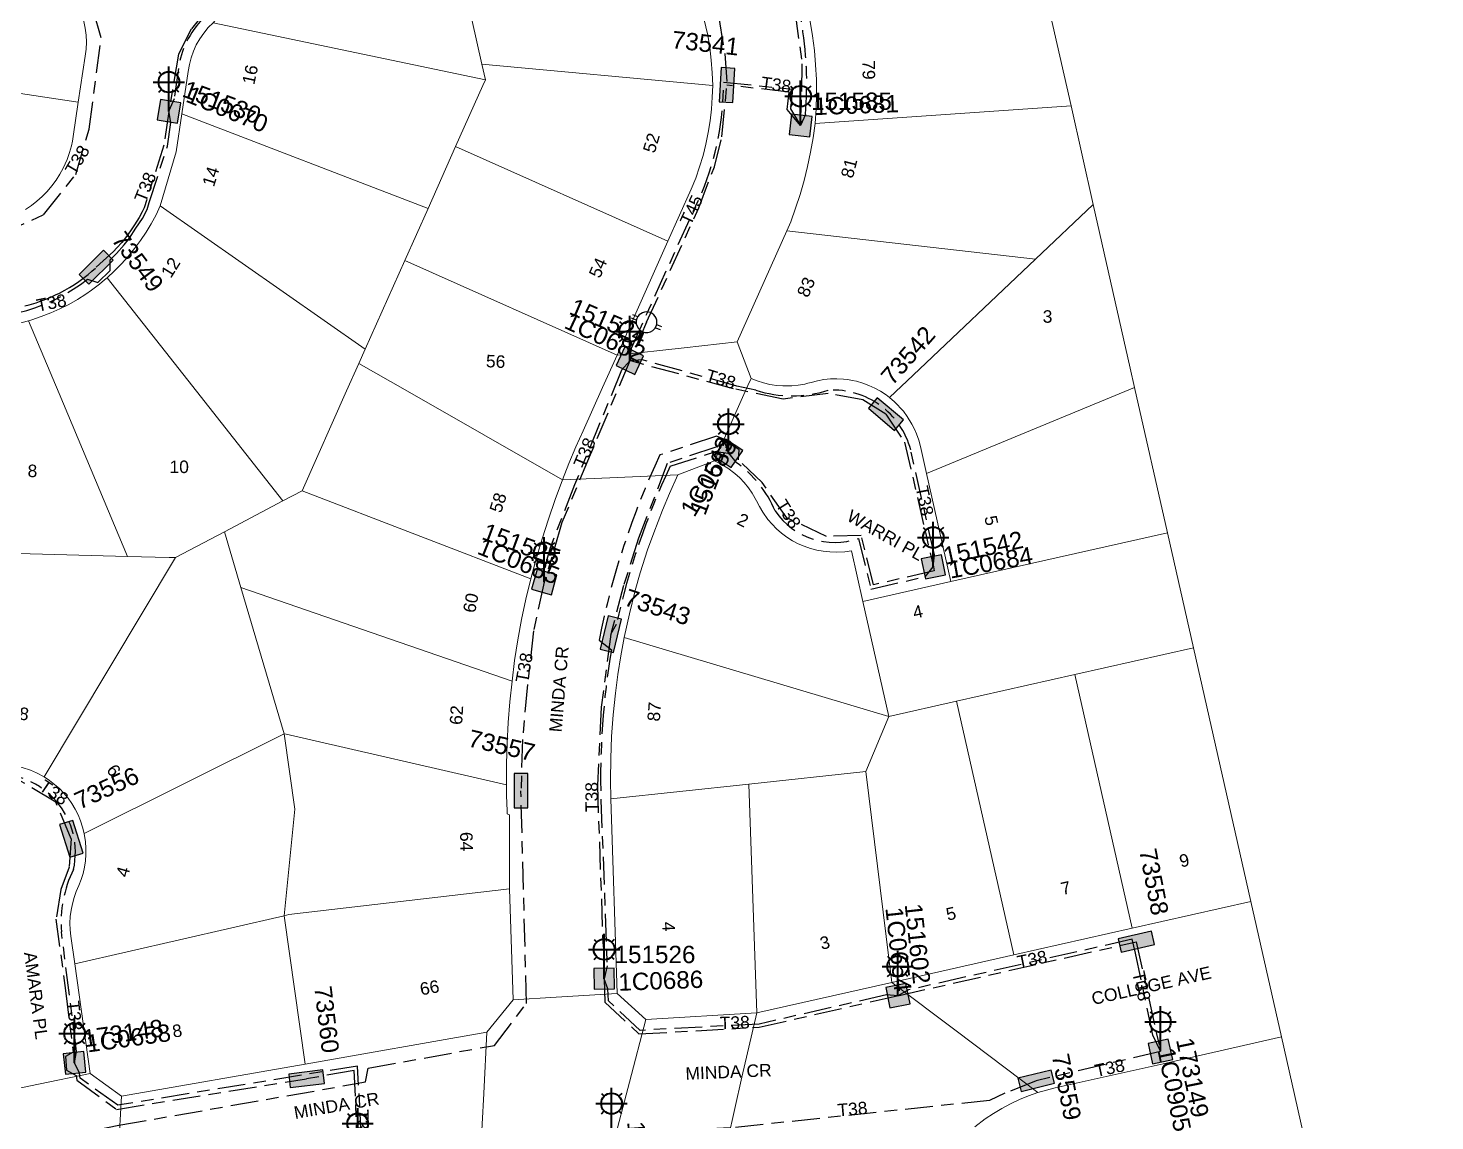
# Model space of a CAD drawing. Header units: metres. Extents: x 299834 to 302538, y 6172833 to 6174390.
# Drawn here: x 301401.6 to 301604.3, y 6173414 to 6173571.5 of the extents above; entities that cross this region are included whole.
import ezdxf
from ezdxf.enums import TextEntityAlignment as Align

# ---------------------------------------------------------------- set-up
doc = ezdxf.new("R2010")
doc.units = ezdxf.units.M
doc.linetypes.add('Cable Exist UG', pattern=[8.2, 4, -1.2, 1.8, -1.2])
doc.layers.get('0').update_dxf_attribs({"color": 6})
doc.layers.add('Cadastre Land Parcels_SP_EXT', color=9, linetype='Continuous', lineweight=5)
doc.layers.add('Cadastre Roads_SP_EXT', color=9, linetype='Continuous', lineweight=5)
for name, color, linetype in [('Equip_LV_EXT', 7, 'Continuous'), ('Equip_SP_SL_EXT', 7, 'Continuous'), ('Mains_LV_EXT', 7, 'Continuous'), ('Mains_SL_EXT', 7, 'Continuous'), ('SupportsUG_SP_LV_EXT', 7, 'Continuous'), ('SupportsUG_SP_LV_SL_EXT', 7, 'Continuous')]:
    doc.layers.add(name, color=color, linetype=linetype)
doc.styles.add('COLUMN_LABEL', font='arial.ttf')
doc.styles.add('iecARIAL', font='arial.ttf', dxfattribs={"height": 2})
doc.styles.add('POLE_LABEL', font='arial.ttf')
doc.styles.get("Standard").update_dxf_attribs({"font": 'arial.ttf'})

# ---------------------------------------------------------------- blocks, each defined once
blk = doc.blocks.new('COLUMN_EXT')
blk.add_hatch(color=256).paths.add_polyline_path([(-1.49, 1.48), (-1.49, -1.49), (1.48, -1.49), (1.48, 1.48)])
blk.add_lwpolyline([(-1.49, -1.49), (1.48, -1.49), (1.48, 1.48), (-1.49, 1.48)], close=True)
for tag, height, style, flags, p in [('ASSET_NUM', 2.5, 'COLUMN_LABEL', 8, (2, 2)), ('STRUCTURE_PLANT_NUMBER', 0.2, 'POLE_LABEL', 9, (1.81, 0.03)), ('STREET_CODE', 0.2, 'COLUMN_LABEL', 9, (1.81, -0.2))]:
    blk.add_attdef(tag, text='', height=height, dxfattribs=dict(style=style, flags=flags)).set_placement(p, align=Align.MIDDLE_LEFT)
at = {"flags": 9}
for tag, p in [('COLUMN_TYPE', (1.81, -0.4)), ('OWNED_BY', (1.81, -0.6)), ('STATE', (1.81, -0.8)), ('USAGE', (1.81, -1)), ('STREETNAME', (1.81, -1.6)), ('SUBURB', (1.81, -1.8)), ('LEGEND', (1.81, -1.2)), ('LOCATION', (1.81, -1.4)), ('NOTES', (1.81, -2))]:
    blk.add_attdef(tag, text='', height=0.2, dxfattribs=at).set_placement(p, align=Align.MIDDLE_LEFT)
at = {"flags": 1}
blk.add_attdef('Z', (1.81, -2.35), '', height=0.2, dxfattribs=at)
blk = doc.blocks.new('PILLAR_EXT')
blk.add_hatch(color=256).paths.add_polyline_path([(-2.475, 0.99), (-2.475, -0.99), (2.475, -0.99), (2.475, 0.99)])
blk.add_lwpolyline([(-2.475, -0.99), (2.475, -0.99), (2.475, 0.99), (-2.475, 0.99)], close=True)
at = {"style": 'iecARIAL', "flags": 8}
blk.add_attdef('ASSET_NUM', (1.5, 3.5), '', height=2.5, dxfattribs=at)
for tag, p, flags in [('OWNED_BY', (0, -0.2), 9), ('STATE', (0, -0.4), 9), ('SUPPORT_TYPE', (0, -0.6), 9), ('STREETNAME', (0, -1.8), 9), ('SUBURB', (0, -2), 1), ('USAGE', (0, -0.8), 9), ('LEGEND', (0, -1), 9), ('LOCATION', (0, -1.2), 9), ('NOTES', (0, -1.4), 9), ('PARENT', (0, -1.6), 9)]:
    blk.add_attdef(tag, p, '', height=0.2, dxfattribs=dict(flags=flags))
blk = doc.blocks.new('SL_LANTERN_EXT')
at = {"lineweight": 40}
for p, q in [((0, 1.97), (0, 6.47)), ((-2.25, 4.22), (2.25, 4.22)), ((-1.46, 5.68), (-1.06, 5.28)), ((1.46, 5.68), (1.06, 5.28)), ((-1.46, 2.76), (-1.06, 3.16)), ((0, 0), (0, 2.72)), ((1.46, 2.76), (1.06, 3.16))]:
    blk.add_line(p, q, dxfattribs=at)
blk.add_circle((0, 4.22), 1.5, dxfattribs=at)
at = {"style": 'iecARIAL', "flags": 8}
blk.add_attdef('ASSET_NUM', (1.5, 1.5), '', height=2.5, dxfattribs=at)
for tag, p, height, flags in [('OPERATING_VOLTAGE', (0.98, -1.65), 0.2, 9), ('ORIENTATION', (0.98, -1.85), 0.2, 9), ('OWNED_BY', (0.98, -2.05), 0.2, 9), ('CONSTRUCTED_VOLTAGE', (0.98, -0.65), 0.2, 9), ('CONTROL_TYPE', (0.98, -0.85), 0.2, 9), ('LANTERN_PURPOSE', (0.98, -1.05), 0.2, 9), ('LANTERN_TYPE', (0.98, -1.25), 0.2, 9), ('NO_PHASES', (0.98, -1.45), 0.2, 9), ('LNUMBER', (2.18, -3.25), 2.5, 8), ('STATE', (0.98, -2.25), 0.2, 9), ('USAGE', (0.98, -2.45), 0.2, 9), ('CEXIST', (0.98, -2.65), 0.2, 9), ('CNEW', (0.98, -2.85), 0.2, 9), ('CNUMBER', (0.98, -3.05), 0.2, 9), ('CREMOVE', (0.98, -3.25), 0.2, 9), ('CREPLACE', (0.98, -3.45), 0.2, 9), ('LKINGHEIGHT', (0.98, -3.65), 0.2, 9), ('LBRACKET', (0.98, -3.85), 0.2, 9), ('LBRACKETVOCAB', (0.98, -4.05), 0.2, 9), ('LCATEGORY', (0.98, -4.25), 0.2, 9), ('LCHARGE1', (0.98, -4.45), 0.2, 9), ('LCHARGE1PERCENT', (0.98, -4.65), 0.2, 9), ('LCHARGE2', (0.98, -4.85), 0.2, 9), ('LCHARGE2PERCENT', (0.98, -5.05), 0.2, 9), ('LCHARGE3', (0.98, -5.25), 0.2, 9), ('LCHARGE3PERCENT', (0.98, -5.45), 0.2, 9), ('LEXIST', (0.98, -5.65), 0.2, 9), ('LLAMP', (0.98, -5.85), 0.2, 9), ('LLAMPVOCAB', (0.98, -6.05), 0.2, 9), ('LMAST', (0.98, -6.25), 0.2, 9), ('LMASTVOCAB', (0.98, -6.45), 0.2, 9), ('LNEW', (0.98, -6.65), 0.2, 9), ('LANTNUMBER', (0.98, -6.85), 0.2, 9), ('LOUTREACH', (0.98, -7.25), 0.2, 9), ('LOUTREACHVOCAB', (0.98, -7.45), 0.2, 9), ('LRATECODE', (0.98, -7.65), 0.2, 9), ('LREMOVE', (0.98, -7.85), 0.2, 9), ('LREPLACE', (0.98, -8.05), 0.2, 9), ('LTYPE', (0.98, -8.25), 0.2, 9), ('STREETNAME', (0.98, -9.25), 0.2, 9), ('SUBURB', (0.98, -9.45), 0.2, 1), ('LTYPEVOCAB', (0.98, -8.45), 0.2, 9), ('LEGEND', (0.98, -8.65), 0.2, 9), ('LOCATION', (0.98, -8.85), 0.2, 9), ('NOTES', (0.98, -9.05), 0.2, 9)]:
    blk.add_attdef(tag, p, '', height=height, dxfattribs=dict(flags=flags))
blk = doc.blocks.new('LV_UG_LINKS_OPEN_EXT')
for p, q in [((-0.25, 1.47), (-0.25, 2.22)), ((0.25, 1.47), (0.25, 2.22)), ((-0.25, -1.47), (-0.25, -2.22)), ((0.25, -1.47), (0.25, -2.22))]:
    blk.add_line(p, q)
at = {"flags": 9}
for tag, p in [('ACTUAL_STATUS', (0, 0)), ('CONSTRUCTED_VOLTAGE', (0, -0.2)), ('OPERATING_VOLTAGE', (0, -0.6)), ('ORIENTATION', (0, -0.8)), ('STATE', (0, -1)), ('SWITCH_TYPE', (0, -1.2)), ('NO_PHASES', (0, -0.4)), ('USAGE', (0, -1.4)), ('NOTES', (0, -1.6))]:
    blk.add_attdef(tag, text='', height=0.2, dxfattribs=at).set_placement(p, align=Align.MIDDLE_LEFT)
at = {"flags": 1}
blk.add_attdef('Z', (0, 0), '', height=0.2, dxfattribs=at)
blk.add_wipeout([(-0.25, 1.47), (-0.43, 1.43), (-0.61, 1.36), (-0.77, 1.28), (-0.93, 1.17), (-1.07, 1.05), (-1.19, 0.9), (-1.29, 0.75), (-1.38, 0.58), (-1.44, 0.4), (-1.48, 0.22), (-1.49, 0.03), (-1.49, -0.16), (-1.45, -0.34), (-1.4, -0.52), (-1.32, -0.69), (-1.23, -0.85), (-1.11, -1), (-0.98, -1.13), (-0.83, -1.24), (-0.66, -1.34), (-0.49, -1.41), (-0.31, -1.46), (-0.13, -1.49), (0.06, -1.49), (0.25, -1.47), (0.43, -1.43), (0.61, -1.36), (0.77, -1.28), (0.93, -1.17), (1.07, -1.05), (1.19, -0.9), (1.29, -0.75), (1.38, -0.58), (1.44, -0.4), (1.48, -0.22), (1.49, -0.03), (1.49, 0.16), (1.45, 0.34), (1.4, 0.52), (1.32, 0.69), (1.23, 0.85), (1.11, 1), (0.98, 1.13), (0.83, 1.24), (0.66, 1.34), (0.49, 1.41), (0.31, 1.46), (0.13, 1.49), (-0.06, 1.49)])
blk.add_lwpolyline([(0, -1.49, 1), (0, 1.49, 1)], format="xyb", close=True)

msp = doc.modelspace()

# ---------------------------------------------------------------- linework, layer by layer
at = {"layer": 'Cadastre Land Parcels_SP_EXT', "linetype": 'Continuous'}
for points in [[(301622.26, 6173677.6), (301599.79, 6173672.53), (301583.69, 6173668.9), (301566.73, 6173665.08), (301548.19, 6173660.89), (301530.22, 6173656.23), (301534.85, 6173635.74), (301539.35, 6173615.79), (301543.32, 6173598.24), (301547.25, 6173580.82), (301551.87, 6173560.34), (301555.08, 6173546.11), (301560.41, 6173522.53), (301561.04, 6173519.74), (301565.77, 6173498.77), (301569.51, 6173482.18), (301577.77, 6173445.6), (301582.18, 6173426.1), (301590, 6173391.53), (301698.33, 6173408.4)], [(301401.19, 6173545.38), (301402.04, 6173545.96), (301402.85, 6173546.58), (301403.61, 6173547.27), (301404.33, 6173548), (301405, 6173548.78), (301405.61, 6173549.61), (301406.16, 6173550.47), (301406.65, 6173551.37), (301407.2, 6173552.62), (301407.54, 6173553.59), (301407.82, 6173554.58), (301407.96, 6173555.25), (301408.07, 6173555.92), (301408.81, 6173560.86), (301374.2, 6173566.06)], [(301590, 6173391.53), (301582.18, 6173426.1), (301565.16, 6173422.21), (301549.6, 6173418.72), (301547.09, 6173418.03), (301545.75, 6173417.56), (301544.44, 6173417.03), (301543.16, 6173416.43), (301541.91, 6173415.77), (301540.7, 6173415.04), (301539.52, 6173414.25), (301538.02, 6173413.11)]]:
    msp.add_lwpolyline(points, dxfattribs=at)
for points in [[(301466.98, 6173566.36), (301464.06, 6173579.29), (301460.41, 6173595.46), (301431.94, 6173581.79), (301431.96, 6173580.84), (301431.9, 6173579.89), (301431.77, 6173578.95), (301431.56, 6173578.02), (301431.29, 6173577.1), (301430.94, 6173576.22), (301430.52, 6173575.36), (301430.04, 6173574.54), (301429.49, 6173573.76), (301428.89, 6173573.02), (301428.23, 6173572.33), (301467.49, 6173564.09), (301466.98, 6173566.36)], [(301500.17, 6173565.1), (301500.03, 6173566.92), (301499.83, 6173568.74), (301499.54, 6173570.55), (301495.76, 6173586.44), (301464.06, 6173579.29), (301466.98, 6173566.36), (301500.23, 6173563.29), (301500.17, 6173565.1)], [(301409.81, 6173567.51), (301409.95, 6173568.51), (301409.99, 6173569.52), (301409.95, 6173570.53), (301409.82, 6173571.53), (301409.6, 6173572.51), (301409.3, 6173573.48), (301408.92, 6173574.41), (301408.45, 6173575.3), (301377.1, 6173585.34), (301376.87, 6173583.86), (301374.2, 6173566.06), (301408.81, 6173560.86), (301409.81, 6173567.51)], [(301551.87, 6173560.34), (301547.25, 6173580.82), (301514.01, 6173573.7), (301514.26, 6173572.52), (301514.61, 6173570.43), (301514.88, 6173568.34), (301515.07, 6173566.24), (301515.18, 6173564.13), (301515.21, 6173562.01), (301515.15, 6173559.9), (301515, 6173557.8), (301551.87, 6173560.34)], [(301463.19, 6173554.45), (301467.12, 6173563.27), (301467.49, 6173564.09), (301428.23, 6173572.33), (301427.52, 6173571.61), (301426.88, 6173570.84), (301426.3, 6173570.01), (301425.81, 6173569.13), (301425.39, 6173568.21), (301425.06, 6173567.26), (301424.81, 6173566.28), (301424.64, 6173565.29), (301423.72, 6173559.16), (301459.22, 6173545.55), (301463.19, 6173554.45)], [(301497.15, 6173548.34), (301497.79, 6173549.92), (301498.35, 6173551.53), (301498.84, 6173553.17), (301499.25, 6173554.82), (301499.6, 6173556.49), (301499.87, 6173558.17), (301500.06, 6173559.87), (301500.18, 6173561.57), (301500.23, 6173563.29), (301466.98, 6173566.36), (301467.49, 6173564.09), (301467.12, 6173563.27), (301463.19, 6173554.45), (301493.79, 6173540.81), (301497.15, 6173548.34)], [(301555.08, 6173546.11), (301551.87, 6173560.34), (301515, 6173557.8), (301514.72, 6173555.72), (301514.35, 6173553.65), (301513.91, 6173551.6), (301513.4, 6173549.57), (301512.83, 6173547.56), (301512.18, 6173545.56), (301511.47, 6173543.59), (301510.9, 6173542.33), (301546.76, 6173538.22), (301555.08, 6173546.11)], [(301455.86, 6173538.01), (301459.22, 6173545.55), (301423.72, 6173559.16), (301422.9, 6173553.69), (301420.63, 6173545.92), (301450.17, 6173525.25), (301455.86, 6173538.01)], [(301493.79, 6173540.81), (301463.19, 6173554.45), (301459.22, 6173545.55), (301455.86, 6173538.01), (301486.46, 6173524.37), (301493.79, 6173540.81)], [(301441.05, 6173504.81), (301447.48, 6173519.23), (301449.25, 6173523.19), (301450.17, 6173525.25), (301420.63, 6173545.92), (301420.01, 6173544.61), (301419.33, 6173543.34), (301418.59, 6173542.1), (301417.79, 6173540.9), (301416.93, 6173539.74), (301416.01, 6173538.62), (301415.05, 6173537.54), (301414.03, 6173536.52), (301412.97, 6173535.54), (301425.84, 6173519.19), (301438.3, 6173503.36), (301441.05, 6173504.81)], [(301561.04, 6173519.74), (301560.41, 6173522.53), (301555.08, 6173546.11), (301546.76, 6173538.22), (301529.13, 6173521.52), (301525.72, 6173518.28), (301526.43, 6173517.66), (301527.72, 6173516.29), (301528.28, 6173515.53), (301528.94, 6173514.45), (301529.36, 6173513.61), (301529.61, 6173513.03), (301529.92, 6173512.14), (301530.16, 6173511.22), (301531.04, 6173507.32), (301561.04, 6173519.74)], [(301529.13, 6173521.52), (301546.76, 6173538.22), (301510.9, 6173542.33), (301503.75, 6173526.3), (301505.77, 6173521.02), (301506.65, 6173520.67), (301507.56, 6173520.38), (301508.48, 6173520.17), (301508.79, 6173520.11), (301509.41, 6173520.02), (301510.36, 6173519.95), (301511.62, 6173519.96), (301512.56, 6173520.05), (301513.5, 6173520.22), (301513.93, 6173520.33), (301514.41, 6173520.45), (301515.33, 6173520.69), (301516.26, 6173520.85), (301517.2, 6173520.95), (301518.14, 6173520.97), (301519.08, 6173520.92), (301519.71, 6173520.85), (301520.33, 6173520.74), (301520.94, 6173520.61), (301521.85, 6173520.35), (301522.74, 6173520.02), (301523.6, 6173519.63), (301524.42, 6173519.17), (301525.21, 6173518.65), (301525.72, 6173518.28), (301529.13, 6173521.52)], [(301479.52, 6173508.78), (301480.51, 6173511.14), (301481.56, 6173513.48), (301484.37, 6173519.73), (301486.46, 6173524.37), (301455.86, 6173538.01), (301450.17, 6173525.25), (301449.25, 6173523.19), (301455.93, 6173519.36), (301478.58, 6173506.4), (301479.52, 6173508.78)], [(301429.89, 6173498.91), (301438.3, 6173503.36), (301425.84, 6173519.19), (301412.97, 6173535.54), (301412.6, 6173535.23), (301411.86, 6173534.62), (301410.7, 6173533.75), (301409.91, 6173533.2), (301408.69, 6173532.43), (301407.43, 6173531.71), (301406.15, 6173531.06), (301404.83, 6173530.47), (301403.48, 6173529.94), (301402.11, 6173529.48), (301401.65, 6173529.34), (301406.06, 6173518.84), (301415.9, 6173495.36), (301421.89, 6173495.18), (301422.81, 6173495.18), (301429.89, 6173498.91)], [(301401.65, 6173529.34), (301400.72, 6173529.09), (301399.32, 6173528.76), (301397.9, 6173528.5), (301396.46, 6173528.31), (301395.02, 6173528.19), (301393.58, 6173528.14), (301392.14, 6173528.15), (301390.69, 6173528.25), (301388.78, 6173528.47), (301390.2, 6173517.8), (301393.1, 6173495.97), (301415.9, 6173495.36), (301406.06, 6173518.84), (301401.65, 6173529.34)], [(301474.79, 6173495.01), (301475.64, 6173497.88), (301476.56, 6173500.74), (301477.54, 6173503.58), (301478.58, 6173506.4), (301455.93, 6173519.36), (301449.25, 6173523.19), (301447.48, 6173519.23), (301441.05, 6173504.81), (301474.01, 6173492.12), (301474.79, 6173495.01)], [(301565.77, 6173498.77), (301561.04, 6173519.74), (301531.04, 6173507.32), (301534.56, 6173491.72), (301565.77, 6173498.77)], [(301517.09, 6173496), (301516.15, 6173496.1), (301515.22, 6173496.27), (301514.31, 6173496.51), (301513.42, 6173496.82), (301512.55, 6173497.19), (301511.72, 6173497.63), (301510.92, 6173498.14), (301510.16, 6173498.7), (301509.44, 6173499.32), (301508.78, 6173499.99), (301508.17, 6173500.7), (301507.44, 6173501.73), (301506.96, 6173502.54), (301506.54, 6173503.39), (301505.91, 6173504.49), (301505.37, 6173505.27), (301504.77, 6173506), (301504.12, 6173506.69), (301503.42, 6173507.32), (301502.41, 6173508.08), (301501.6, 6173508.58), (301500.48, 6173509.16), (301495.2, 6173507.13), (301494, 6173504.44), (301492.99, 6173502.03), (301491.73, 6173498.77), (301490.86, 6173496.3), (301489.8, 6173492.97), (301489.08, 6173490.45), (301488.22, 6173487.07), (301487.48, 6173483.66), (301525.62, 6173472.27), (301521.88, 6173488.85), (301520.23, 6173496.18), (301519.29, 6173496.04), (301518.04, 6173495.97), (301517.09, 6173496)], [(301471.68, 6173480.35), (301472.14, 6173483.31), (301472.68, 6173486.26), (301473.3, 6173489.19), (301474.01, 6173492.12), (301441.05, 6173504.81), (301438.3, 6173503.36), (301429.89, 6173498.91), (301432.25, 6173490.89), (301471.31, 6173477.38), (301471.68, 6173480.35)], [(301438.46, 6173469.78), (301432.25, 6173490.89), (301429.89, 6173498.91), (301422.81, 6173495.18), (301403.87, 6173463.57), (301404.65, 6173463.06), (301405.39, 6173462.49), (301406.09, 6173461.87), (301406.74, 6173461.2), (301407.34, 6173460.48), (301407.88, 6173459.72), (301408.36, 6173458.92), (301408.78, 6173458.08), (301409.14, 6173457.22), (301409.43, 6173456.33), (301409.66, 6173455.42), (301438.46, 6173469.78)], [(301535.37, 6173474.48), (301552.44, 6173478.33), (301569.51, 6173482.18), (301565.77, 6173498.77), (301534.56, 6173491.72), (301521.88, 6173488.85), (301525.62, 6173472.27), (301535.37, 6173474.48)], [(301422.81, 6173495.18), (301421.89, 6173495.18), (301415.9, 6173495.36), (301393.1, 6173495.97), (301387.68, 6173496.12), (301386.83, 6173496.14), (301393.99, 6173464.88), (301395.51, 6173465.22), (301396.74, 6173465.34), (301397.67, 6173465.36), (301398.6, 6173465.31), (301399.83, 6173465.13), (301400.74, 6173464.91), (301401.92, 6173464.53), (301402.77, 6173464.16), (301403.87, 6173463.57), (301422.81, 6173495.18)], [(301470.5, 6173465.43), (301470.59, 6173468.42), (301470.75, 6173471.41), (301470.99, 6173474.4), (301471.31, 6173477.38), (301432.25, 6173490.89), (301438.46, 6173469.78), (301438.76, 6173469.71), (301470.51, 6173462.41), (301470.5, 6173465.43)], [(301505.44, 6173462.53), (301522.28, 6173464.34), (301525.62, 6173472.27), (301487.48, 6173483.66), (301486.99, 6173481), (301486.56, 6173478.33), (301486.21, 6173475.66), (301485.89, 6173472.52), (301485.67, 6173469.38), (301485.54, 6173466.23), (301485.51, 6173463.08), (301485.56, 6173460.38), (301505.44, 6173462.53)], [(301577.77, 6173445.6), (301569.51, 6173482.18), (301552.44, 6173478.33), (301560.7, 6173441.75), (301577.77, 6173445.6)], [(301560.7, 6173441.75), (301552.44, 6173478.33), (301535.37, 6173474.48), (301543.63, 6173437.9), (301560.7, 6173441.75)], [(301543.63, 6173437.9), (301535.37, 6173474.48), (301525.62, 6173472.27), (301522.28, 6173464.34), (301526.07, 6173433.93), (301543.63, 6173437.9)], [(301438.49, 6173443.55), (301440, 6173458.89), (301438.46, 6173469.78), (301409.66, 6173455.42), (301409.85, 6173454.21), (301409.91, 6173453.29), (301409.91, 6173452.36), (301409.84, 6173451.44), (301409.7, 6173450.53), (301409.5, 6173449.63), (301409.23, 6173448.75), (301408.89, 6173447.89), (301408.52, 6173447.04), (301408.2, 6173446.15), (301407.95, 6173445.25), (301407.76, 6173444.33), (301407.65, 6173443.41), (301407.61, 6173442.47), (301407.63, 6173441.53), (301407.73, 6173440.6), (301408.29, 6173436.63), (301438.49, 6173443.55)], [(301439.14, 6173443.7), (301470.97, 6173447.42), (301470.93, 6173458.1), (301470.62, 6173458.24), (301470.62, 6173458.34), (301470.61, 6173458.45), (301470.61, 6173458.58), (301470.6, 6173458.79), (301470.59, 6173459.05), (301470.58, 6173459.37), (301470.58, 6173459.6), (301470.57, 6173459.9), (301470.54, 6173460.74), (301470.51, 6173462.41), (301438.76, 6173469.71), (301438.46, 6173469.78), (301440, 6173458.89), (301438.49, 6173443.55), (301439.14, 6173443.7)], [(301526.07, 6173433.93), (301522.28, 6173464.34), (301505.44, 6173462.53), (301506.57, 6173429.53), (301526.07, 6173433.93)], [(301506.57, 6173429.53), (301505.44, 6173462.53), (301485.56, 6173460.38), (301486.47, 6173432.33), (301490.6, 6173428.57), (301506.57, 6173429.53)], [(301467.68, 6173426.74), (301471.49, 6173431.42), (301470.97, 6173447.42), (301439.14, 6173443.7), (301438.49, 6173443.55), (301441.52, 6173422.16), (301467.68, 6173426.74)], [(301441.52, 6173422.16), (301438.49, 6173443.55), (301408.29, 6173436.63), (301410.54, 6173420.79), (301415.04, 6173417.52), (301441.52, 6173422.16)]]:
    msp.add_lwpolyline(points, close=True, dxfattribs=at)
at = {"layer": 'Cadastre Roads_SP_EXT', "linetype": 'Continuous'}
for points in [[(301495.76, 6173586.44), (301499.54, 6173570.55), (301499.83, 6173568.74), (301500.03, 6173566.92), (301500.17, 6173565.1), (301500.23, 6173563.29), (301500.18, 6173561.57), (301500.06, 6173559.87), (301499.87, 6173558.17), (301499.6, 6173556.49), (301499.25, 6173554.82), (301498.84, 6173553.17), (301498.35, 6173551.53), (301497.79, 6173549.92), (301497.15, 6173548.34), (301493.79, 6173540.81), (301486.46, 6173524.37), (301496.1, 6173525.45), (301503.75, 6173526.3), (301510.9, 6173542.33), (301511.47, 6173543.59), (301512.18, 6173545.56), (301512.83, 6173547.56), (301513.4, 6173549.57), (301513.91, 6173551.6), (301514.35, 6173553.65), (301514.72, 6173555.72), (301515, 6173557.8), (301515.15, 6173559.9), (301515.21, 6173562.01), (301515.18, 6173564.13), (301515.07, 6173566.24), (301514.88, 6173568.34), (301514.61, 6173570.43), (301514.26, 6173572.52)], [(301409.6, 6173572.51), (301409.82, 6173571.53), (301409.95, 6173570.53), (301409.99, 6173569.52), (301409.95, 6173568.51), (301409.81, 6173567.51), (301408.81, 6173560.86), (301408.07, 6173555.92), (301407.96, 6173555.25), (301407.82, 6173554.58), (301407.54, 6173553.59), (301407.2, 6173552.62), (301406.65, 6173551.37), (301406.16, 6173550.47), (301405.61, 6173549.61), (301405, 6173548.78), (301404.33, 6173548), (301403.61, 6173547.27), (301402.85, 6173546.58), (301402.04, 6173545.96), (301401.19, 6173545.38)], [(301400.72, 6173529.09), (301401.65, 6173529.34), (301402.11, 6173529.48), (301403.48, 6173529.94), (301404.83, 6173530.47), (301406.15, 6173531.06), (301407.43, 6173531.71), (301408.69, 6173532.43), (301409.91, 6173533.2), (301410.7, 6173533.75), (301411.86, 6173534.62), (301412.6, 6173535.23), (301412.97, 6173535.54), (301414.03, 6173536.52), (301415.05, 6173537.54), (301416.01, 6173538.62), (301416.93, 6173539.74), (301417.79, 6173540.9), (301418.59, 6173542.1), (301419.33, 6173543.34), (301420.01, 6173544.61), (301420.01, 6173544.61), (301420.63, 6173545.92), (301422.9, 6173553.69), (301423.72, 6173559.16), (301424.64, 6173565.29), (301424.81, 6173566.28), (301425.06, 6173567.26), (301425.39, 6173568.21), (301425.81, 6173569.13), (301426.3, 6173570.01), (301426.88, 6173570.84), (301427.52, 6173571.61)], [(301397.78, 6173418.17), (301403.07, 6173419.26), (301403.07, 6173419.26), (301410.54, 6173420.79), (301408.29, 6173436.63), (301407.73, 6173440.6), (301407.63, 6173441.53), (301407.61, 6173442.47), (301407.65, 6173443.41), (301407.76, 6173444.33), (301407.95, 6173445.25), (301408.2, 6173446.15), (301408.52, 6173447.04), (301408.89, 6173447.89), (301409.23, 6173448.75), (301409.5, 6173449.63), (301409.7, 6173450.53), (301409.84, 6173451.44), (301409.91, 6173452.36), (301409.91, 6173453.29), (301409.85, 6173454.21), (301409.66, 6173455.42), (301409.43, 6173456.33), (301409.14, 6173457.22), (301408.78, 6173458.08), (301408.36, 6173458.92), (301407.88, 6173459.72), (301407.34, 6173460.48), (301406.74, 6173461.2), (301406.09, 6173461.87), (301405.39, 6173462.49), (301404.65, 6173463.06), (301403.87, 6173463.57), (301402.77, 6173464.16), (301401.92, 6173464.53), (301400.74, 6173464.91)]]:
    msp.add_lwpolyline(points, dxfattribs=at)
for points in [[(301510.36, 6173519.95), (301509.41, 6173520.02), (301508.79, 6173520.11), (301508.48, 6173520.17), (301507.56, 6173520.38), (301506.65, 6173520.67), (301505.77, 6173521.02), (301505.32, 6173520.02), (301502.81, 6173514.39), (301500.48, 6173509.16), (301501.6, 6173508.58), (301502.41, 6173508.08), (301503.42, 6173507.32), (301504.12, 6173506.69), (301504.77, 6173506), (301505.37, 6173505.27), (301505.91, 6173504.49), (301506.54, 6173503.39), (301506.96, 6173502.54), (301507.44, 6173501.73), (301508.17, 6173500.7), (301508.78, 6173499.99), (301509.44, 6173499.32), (301510.16, 6173498.7), (301510.92, 6173498.14), (301511.72, 6173497.63), (301512.55, 6173497.19), (301513.42, 6173496.82), (301514.31, 6173496.51), (301515.22, 6173496.27), (301516.15, 6173496.1), (301517.09, 6173496), (301518.04, 6173495.97), (301519.29, 6173496.04), (301520.23, 6173496.18), (301521.88, 6173488.85), (301534.56, 6173491.72), (301531.04, 6173507.32), (301530.16, 6173511.22), (301529.92, 6173512.14), (301529.61, 6173513.03), (301529.36, 6173513.61), (301528.94, 6173514.45), (301528.28, 6173515.53), (301527.72, 6173516.29), (301526.43, 6173517.66), (301525.72, 6173518.28), (301525.21, 6173518.65), (301524.42, 6173519.17), (301523.6, 6173519.63), (301522.74, 6173520.02), (301521.85, 6173520.35), (301520.94, 6173520.61), (301520.33, 6173520.74), (301519.71, 6173520.85), (301519.08, 6173520.92), (301518.14, 6173520.97), (301517.2, 6173520.95), (301516.26, 6173520.85), (301515.33, 6173520.69), (301514.41, 6173520.45), (301513.93, 6173520.33), (301513.5, 6173520.22), (301512.56, 6173520.05), (301511.62, 6173519.96), (301510.36, 6173519.95)], [(301477.66, 6173431.79), (301486.47, 6173432.33), (301485.56, 6173460.38), (301485.51, 6173463.08), (301485.54, 6173466.23), (301485.67, 6173469.38), (301485.89, 6173472.52), (301486.21, 6173475.66), (301486.56, 6173478.33), (301486.99, 6173481), (301487.48, 6173483.66), (301488.22, 6173487.07), (301489.08, 6173490.45), (301489.8, 6173492.97), (301490.86, 6173496.3), (301491.73, 6173498.77), (301492.99, 6173502.03), (301494, 6173504.44), (301495.2, 6173507.13), (301485.42, 6173506.7), (301478.58, 6173506.4), (301477.54, 6173503.58), (301476.56, 6173500.74), (301475.64, 6173497.88), (301474.79, 6173495.01), (301474.01, 6173492.12), (301473.3, 6173489.19), (301472.68, 6173486.26), (301472.14, 6173483.31), (301471.68, 6173480.35), (301471.31, 6173477.38), (301470.99, 6173474.4), (301470.75, 6173471.41), (301470.59, 6173468.42), (301470.5, 6173465.43), (301470.51, 6173462.41), (301470.54, 6173460.74), (301470.57, 6173459.9), (301470.58, 6173459.6), (301470.58, 6173459.37), (301470.59, 6173459.05), (301470.6, 6173458.79), (301470.61, 6173458.58), (301470.61, 6173458.45), (301470.62, 6173458.34), (301470.62, 6173458.24), (301470.93, 6173458.1), (301470.97, 6173447.42), (301471.49, 6173431.42), (301477.66, 6173431.79)], [(301549.6, 6173418.72), (301565.16, 6173422.21), (301582.18, 6173426.1), (301577.77, 6173445.6), (301560.7, 6173441.75), (301543.63, 6173437.9), (301526.07, 6173433.93), (301535.33, 6173426.93), (301547.09, 6173418.03), (301549.6, 6173418.72)], [(301502.4, 6173411.23), (301504.45, 6173420.25), (301506.57, 6173429.53), (301490.6, 6173428.57), (301488.23, 6173419.54), (301485.78, 6173410.23), (301502.4, 6173411.23)], [(301415.76, 6173402.44), (301418.92, 6173403.06), (301423.66, 6173403.95), (301428.42, 6173404.76), (301431.6, 6173405.28), (301433.19, 6173405.52), (301436.37, 6173405.99), (301437.97, 6173406.22), (301441.16, 6173406.65), (301442.75, 6173406.85), (301444.35, 6173407.05), (301447.55, 6173407.42), (301449.15, 6173407.6), (301455.55, 6173408.24), (301466.79, 6173409.08), (301467.24, 6173417.92), (301467.68, 6173426.74), (301441.52, 6173422.16), (301415.04, 6173417.52), (301414.61, 6173409.83), (301414.18, 6173402.12), (301415.76, 6173402.44)]]:
    msp.add_lwpolyline(points, close=True, dxfattribs=at)
at = {"layer": 'Mains_LV_EXT', "linetype": 'Cable Exist UG'}
for points in [[(301493.82, 6173604.68), (301501.13, 6173573.08), (301501.97, 6173567.84), (301502.29, 6173563.33)], [(301508.21, 6173590.29), (301512.08, 6173574.02), (301513.1, 6173566.38), (301512.9, 6173557.5)], [(301429.99, 6173581.54), (301429.78, 6173579.25), (301429.19, 6173577.49), (301427.64, 6173574.56), (301425.06, 6173571.37), (301423.23, 6173567.8), (301421.86, 6173559.54)], [(301371.99, 6173544.2), (301390.52, 6173541.49), (301397.36, 6173541.74), (301403.79, 6173544.63), (301408.44, 6173550.42), (301410.37, 6173556.96), (301412.09, 6173570.15), (301410.39, 6173576.08)], [(301512.9, 6173557.5), (301510.98, 6173559.8), (301511.24, 6173562.33), (301502.29, 6173563.33)], [(301421.86, 6173559.54), (301421.13, 6173554.65), (301418.29, 6173545.61), (301418.01, 6173545.06), (301417.57, 6173544.23), (301416.93, 6173543.17), (301416.35, 6173542.31), (301415.74, 6173541.48), (301415.07, 6173540.64), (301414.38, 6173539.85), (301413.89, 6173539.33), (301411.39, 6173537.06)], [(301401.12, 6173531.5), (301401.71, 6173531.65), (301402.72, 6173531.94), (301403.2, 6173532.11), (301404.11, 6173532.44), (301404.77, 6173532.71), (301405.54, 6173533.06), (301406.11, 6173533.33), (301406.89, 6173533.76), (301407.52, 6173534.12), (301408.24, 6173534.57), (301408.89, 6173535.01), (301409.46, 6173535.42), (301410.21, 6173536.02), (301410.76, 6173536.5), (301411.27, 6173536.95)], [(301488.28, 6173523.58), (301482.59, 6173510.03), (301478.51, 6173500.24), (301475.96, 6173491.66)], [(301525.19, 6173515.88), (301521.85, 6173517.93), (301516.89, 6173518.85), (301510.41, 6173518.05), (301503.25, 6173519.53), (301488.28, 6173523.58)], [(301525.19, 6173515.88), (301527.88, 6173511.85), (301532.04, 6173493.86)], [(301532.04, 6173493.86), (301532.17, 6173493.3), (301523.39, 6173491.25), (301521.65, 6173498.36), (301516.64, 6173498.23), (301510.94, 6173500.94), (301507.36, 6173506), (301503.93, 6173509.3), (301504.07, 6173510.75), (301502.34, 6173511.86), (301500.69, 6173511.13), (301493.69, 6173508.77), (301489.56, 6173497.99), (301487.39, 6173491.17), (301485.55, 6173484.16)], [(301475.96, 6173491.66), (301474.4, 6173484.62), (301473.54, 6173476.88), (301472.81, 6173468.94), (301472.6, 6173461.56)], [(301485.55, 6173484.16), (301484.16, 6173473.63), (301483.61, 6173462.38), (301484.59, 6173434.46)], [(301407.8, 6173454.63), (301405.56, 6173459.93), (301400.58, 6173462.9), (301394.61, 6173463.11)], [(301395.04, 6173409.39), (301414.63, 6173413.32), (301450.2, 6173419.57), (301450.57, 6173421.58), (301468.8, 6173424.85), (301473.4, 6173430.91), (301472.6, 6173461.56)], [(301407.8, 6173454.63), (301407.51, 6173450.57), (301406.29, 6173447.35), (301405.59, 6173443.05), (301406.95, 6173432.78), (301408.08, 6173423.88), (301406.97, 6173423.25), (301407.11, 6173421.28), (301408.51, 6173420.52), (301408.59, 6173419.84), (301414.33, 6173415.62), (301441.7, 6173420.03)], [(301526.91, 6173432.01), (301561.28, 6173439.79)], [(301561.28, 6173439.79), (301564.76, 6173424.01)], [(301484.59, 6173434.46), (301484.71, 6173431.08), (301489.61, 6173426.5), (301506.92, 6173427.48), (301526.91, 6173432.01)], [(301564.76, 6173423.97), (301546.85, 6173419.74)], [(301449.07, 6173409.34), (301448.58, 6173421.23), (301441.7, 6173420.03)], [(301546.85, 6173419.74), (301542.31, 6173417.94), (301540.12, 6173416.91), (301502.81, 6173412.95), (301485.66, 6173412.24)]]:
    msp.add_lwpolyline(points, dxfattribs=at)
at = {"layer": 'Mains_SL_EXT', "linetype": 'Cable Exist UG'}
for points in [[(301500.73, 6173622.14), (301501.57, 6173620.64), (301512.97, 6173572.68), (301512.97, 6173572.68, -0.066474), (301513.59, 6173559.08), (301513.59, 6173559.08), (301512.9, 6173557.5)], [(301418.63, 6173591.59), (301420.25, 6173592.17), (301420.25, 6173592.17, -0.661529), (301426.78, 6173572.93), (301426.78, 6173572.93, 0.161103), (301423.24, 6173565.71), (301423.24, 6173565.71), (301422.63, 6173561.37), (301421.87, 6173559.6)], [(301390.27, 6173530.33), (301391.59, 6173529.79), (301391.59, 6173529.79, 0.18489), (301410.13, 6173535.32), (301410.13, 6173535.32), (301411.6, 6173534.87), (301413.4, 6173536.58), (301413.39, 6173538.15), (301414.3, 6173539.04), (301415.44, 6173540.3), (301416.18, 6173541.23), (301417.1, 6173542.71), (301418.06, 6173544.08), (301418.75, 6173545.4), (301419.04, 6173546.4), (301421.65, 6173554.54), (301422.14, 6173557.93), (301421.87, 6173559.6)], [(301532.02, 6173493.87), (301532.18, 6173495.58), (301528.77, 6173510.71), (301528.77, 6173510.71, 0.357414), (301516.88, 6173519.32), (301516.88, 6173519.32, -0.15283), (301506.44, 6173519.32), (301506.44, 6173519.32), (301503.72, 6173519.93), (301490.05, 6173523.72), (301488.28, 6173523.58)], [(301502.51, 6173510.23), (301501.82, 6173512.25), (301500.8, 6173512.72), (301492.63, 6173509.99), (301492.63, 6173509.99, 0.061441), (301483.86, 6173483.3), (301483.86, 6173483.3), (301485.64, 6173481.89), (301485.64, 6173481.89, 0.048744), (301484.12, 6173460.23), (301484.12, 6173460.23), (301485.02, 6173436.31), (301484.59, 6173434.46)], [(301485.55, 6173484.16), (301486.35, 6173485.59), (301486.35, 6173485.59, -0.053932), (301494.09, 6173508.37), (301494.09, 6173508.37), (301500.67, 6173510.48), (301502.51, 6173510.23)], [(301502.51, 6173510.23), (301503.63, 6173508.89), (301503.63, 6173508.89, -0.138872), (301509.24, 6173501.91), (301509.24, 6173501.91, 0.340192), (301521.25, 6173497.95), (301521.25, 6173497.95), (301523.03, 6173490.65), (301530.83, 6173492.43), (301532.02, 6173493.87)], [(301408.27, 6173422.33), (301408.57, 6173423.97), (301406.38, 6173441.21), (301406.38, 6173441.21, -0.135346), (301408.11, 6173450.2), (301408.11, 6173450.2, 0.502701), (301396.36, 6173463.92), (301396.36, 6173463.92), (301394.61, 6173463.11)]]:
    msp.add_lwpolyline(points, format="xyb", dxfattribs=at)
for points in [[(301488.28, 6173523.58), (301487.11, 6173522.22), (301480.3, 6173505.66), (301476.83, 6173496.62), (301475.91, 6173493.39), (301475.96, 6173491.66)], [(301564.76, 6173424.01), (301563.68, 6173426.3), (301561.16, 6173438.16), (301560.7, 6173440.15), (301528.45, 6173432.84), (301526.91, 6173432.01)], [(301526.91, 6173432.01), (301525.3, 6173432.12), (301506.91, 6173427.93), (301489.76, 6173427.01), (301485.21, 6173431.29), (301485.14, 6173432.99), (301484.59, 6173434.46)], [(301449.07, 6173409.34), (301449.66, 6173410.94), (301449.05, 6173421.85), (301414.49, 6173416.23), (301409.06, 6173420.11), (301408.97, 6173420.85), (301408.27, 6173422.33)]]:
    msp.add_lwpolyline(points, dxfattribs=at)

# ---------------------------------------------------------------- block references
at = {"layer": 'Equip_SP_SL_EXT'}
ref = msp.add_blockref('SL_LANTERN_EXT', (301421.86, 6173559.54), dxfattribs=at)
ref.add_attrib('ASSET_NUM', '151530', dxfattribs={"layer": '0', "height": 2.5, "rotation": 339.3331, "style": 'iecARIAL'}).set_placement((301423.36, 6173561.04), align=Align.BOTTOM_LEFT)
ref = msp.add_blockref('SL_LANTERN_EXT', (301512.9, 6173557.5), dxfattribs=at)
ref.add_attrib('ASSET_NUM', '151585', dxfattribs={"layer": '0', "height": 2.5, "style": 'iecARIAL'}).set_placement((301514.4, 6173559), align=Align.BOTTOM_LEFT)
ref = msp.add_blockref('SL_LANTERN_EXT', (301488.28, 6173523.58), dxfattribs=at)
ref.add_attrib('ASSET_NUM', '151524', dxfattribs={"layer": '0', "height": 2.5, "rotation": 336.6363, "style": 'iecARIAL'}).set_placement((301489.78, 6173525.08), align=Align.BOTTOM_RIGHT)
ref = msp.add_blockref('SL_LANTERN_EXT', (301502.51, 6173510.23), dxfattribs=at)
ref.add_attrib('ASSET_NUM', '151543', dxfattribs={"layer": '0', "height": 2.5, "rotation": 68.9361, "style": 'iecARIAL'}).set_placement((301504.01, 6173511.73), align=Align.BOTTOM_RIGHT)
ref = msp.add_blockref('SL_LANTERN_EXT', (301475.96, 6173491.66), dxfattribs=at)
ref.add_attrib('ASSET_NUM', '151525', dxfattribs={"layer": '0', "height": 2.5, "rotation": 339.6944, "style": 'iecARIAL'}).set_placement((301477.46, 6173493.16), align=Align.BOTTOM_RIGHT)
ref = msp.add_blockref('SL_LANTERN_EXT', (301532.02, 6173493.87), dxfattribs=at)
ref.add_attrib('ASSET_NUM', '151542', dxfattribs={"layer": '0', "height": 2.5, "rotation": 12.3262, "style": 'iecARIAL'}).set_placement((301533.52, 6173495.37), align=Align.MIDDLE_LEFT)
ref = msp.add_blockref('SL_LANTERN_EXT', (301526.9, 6173432.01), dxfattribs=at)
ref.add_attrib('ASSET_NUM', '151602', dxfattribs={"layer": '0', "height": 2.5, "rotation": 276.1328, "style": 'iecARIAL'}).set_placement((301528.4, 6173433.51), align=Align.BOTTOM_RIGHT)
ref = msp.add_blockref('SL_LANTERN_EXT', (301484.59, 6173434.46), dxfattribs=at)
ref.add_attrib('ASSET_NUM', '151526', dxfattribs={"layer": '0', "height": 2.5, "style": 'iecARIAL'}).set_placement((301486.09, 6173435.96), align=Align.BOTTOM_LEFT)
ref = msp.add_blockref('SL_LANTERN_EXT', (301564.76, 6173424.01), dxfattribs=at)
ref.add_attrib('ASSET_NUM', '173149', dxfattribs={"layer": '0', "height": 2.5, "rotation": 281.6122, "style": 'iecARIAL'}).set_placement((301566.26, 6173425.51), align=Align.BOTTOM_LEFT)
ref = msp.add_blockref('SL_LANTERN_EXT', (301408.27, 6173422.33), dxfattribs=at)
ref.add_attrib('ASSET_NUM', '173148', dxfattribs={"layer": '0', "height": 2.5, "rotation": 7.8599, "style": 'iecARIAL'}).set_placement((301409.77, 6173423.83), align=Align.BOTTOM_LEFT)
ref = msp.add_blockref('SL_LANTERN_EXT', (301485.66, 6173412.24), dxfattribs=at)
ref.add_attrib('ASSET_NUM', '151571', dxfattribs={"layer": '0', "height": 2.5, "rotation": 274.7013, "style": 'iecARIAL'}).set_placement((301487.16, 6173413.74), align=Align.BOTTOM_LEFT)
ref = msp.add_blockref('SL_LANTERN_EXT', (301449.07, 6173409.34), dxfattribs=at)
ref.add_attrib('ASSET_NUM', '151572', dxfattribs={"layer": '0', "height": 2.5, "rotation": 277.0527, "style": 'iecARIAL'}).set_placement((301450.57, 6173410.84), align=Align.BOTTOM_LEFT)
at = {"layer": 'SupportsUG_SP_LV_EXT'}
ref = msp.add_blockref('PILLAR_EXT', (301502.29, 6173563.33), dxfattribs=dict(at, rotation=266.6470606122945))
ref.add_attrib('ASSET_NUM', '73541', dxfattribs={"layer": '0', "height": 2.5, "rotation": 353.4532, "style": 'iecARIAL'}).set_placement((301503.79, 6173566.83), align=Align.BOTTOM_RIGHT)
ref = msp.add_blockref('PILLAR_EXT', (301411.39, 6173537.06), dxfattribs=dict(at, rotation=44.86905235574676))
ref.add_attrib('ASSET_NUM', '73549', dxfattribs={"layer": '0', "height": 2.5, "rotation": 306.5233, "style": 'iecARIAL'}).set_placement((301412.89, 6173540.56), align=Align.BOTTOM_LEFT)
ref = msp.add_blockref('PILLAR_EXT', (301525.19, 6173515.88), dxfattribs=dict(at, rotation=139.6603490969923))
ref.add_attrib('ASSET_NUM', '73542', dxfattribs={"layer": '0', "height": 2.5, "rotation": 48.8845, "style": 'iecARIAL'}).set_placement((301526.69, 6173519.38), align=Align.BOTTOM_LEFT)
ref = msp.add_blockref('PILLAR_EXT', (301485.55, 6173484.16), dxfattribs=dict(at, rotation=76.38073087996759))
ref.add_attrib('ASSET_NUM', '73543', dxfattribs={"layer": '0', "height": 2.5, "rotation": 341.9581, "style": 'iecARIAL'}).set_placement((301487.05, 6173487.66), align=Align.BOTTOM_LEFT)
ref = msp.add_blockref('PILLAR_EXT', (301472.6, 6173461.56), dxfattribs=dict(at, rotation=269.8368329773148))
ref.add_attrib('ASSET_NUM', '73557', dxfattribs={"layer": '0', "height": 2.5, "rotation": 346.8678, "style": 'iecARIAL'}).set_placement((301474.1, 6173465.06), align=Align.BOTTOM_RIGHT)
ref = msp.add_blockref('PILLAR_EXT', (301407.8, 6173454.63), dxfattribs=dict(at, rotation=107.5264204444534))
ref.add_attrib('ASSET_NUM', '73556', dxfattribs={"layer": '0', "height": 2.5, "rotation": 24.5663, "style": 'iecARIAL'}).set_placement((301409.3, 6173458.13), align=Align.BOTTOM_LEFT)
ref = msp.add_blockref('PILLAR_EXT', (301561.28, 6173439.79), dxfattribs=dict(at, rotation=192.7933264859723))
ref.add_attrib('ASSET_NUM', '73558', dxfattribs={"layer": '0', "height": 2.5, "rotation": 280.9405, "style": 'iecARIAL'}).set_placement((301562.78, 6173443.29), align=Align.BOTTOM_RIGHT)
ref = msp.add_blockref('PILLAR_EXT', (301441.7, 6173420.03), dxfattribs=dict(at, rotation=186.8136206261006))
ref.add_attrib('ASSET_NUM', '73560', dxfattribs={"layer": '0', "height": 2.5, "rotation": 276.7556, "style": 'iecARIAL'}).set_placement((301443.2, 6173423.53), align=Align.BOTTOM_RIGHT)
ref = msp.add_blockref('PILLAR_EXT', (301546.85, 6173419.74), dxfattribs=dict(at, rotation=13.93760762212523))
ref.add_attrib('ASSET_NUM', '73559', dxfattribs={"layer": '0', "height": 2.5, "rotation": 280.9405, "style": 'iecARIAL'}).set_placement((301548.35, 6173423.24), align=Align.BOTTOM_LEFT)
at = {"layer": 'SupportsUG_SP_LV_SL_EXT'}
ref = msp.add_blockref('COLUMN_EXT', (301421.86, 6173559.54), dxfattribs=dict(at, rotation=80.881541676802))
ref.add_attrib('ASSET_NUM', '1C0670', dxfattribs={"layer": '0', "height": 2.5, "rotation": 337.914, "style": 'COLUMN_LABEL'}).set_placement((301423.86, 6173560.29), align=Align.BOTTOM_LEFT)
ref = msp.add_blockref('COLUMN_EXT', (301512.9, 6173557.5), dxfattribs=dict(at, rotation=83.63464935524627))
ref.add_attrib('ASSET_NUM', '1C0681', dxfattribs={"layer": '0', "height": 2.5, "rotation": 1.9916, "style": 'COLUMN_LABEL'}).set_placement((301514.9, 6173558.25), align=Align.BOTTOM_LEFT)
ref = msp.add_blockref('COLUMN_EXT', (301488.28, 6173523.58), dxfattribs=dict(at, rotation=244.9323038690017))
ref.add_attrib('ASSET_NUM', '1C0682', dxfattribs={"layer": '0', "height": 2.5, "rotation": 334.9955, "style": 'COLUMN_LABEL'}).set_placement((301490.28, 6173524.33), align=Align.MIDDLE_RIGHT)
ref = msp.add_blockref('COLUMN_EXT', (301502.51, 6173510.23), dxfattribs=dict(at, rotation=326.0734500769185))
ref.add_attrib('ASSET_NUM', '1C0683', dxfattribs={"layer": '0', "height": 2.5, "rotation": 59.0408, "style": 'COLUMN_LABEL'}).set_placement((301504.51, 6173510.98), align=Align.BOTTOM_RIGHT)
ref = msp.add_blockref('COLUMN_EXT', (301475.96, 6173491.66), dxfattribs=dict(at, rotation=254.7823669894357))
ref.add_attrib('ASSET_NUM', '1C0685', dxfattribs={"layer": '0', "height": 2.5, "rotation": 338.191, "style": 'COLUMN_LABEL'}).set_placement((301477.96, 6173492.41), align=Align.MIDDLE_RIGHT)
ref = msp.add_blockref('COLUMN_EXT', (301532.04, 6173493.86), dxfattribs=dict(at, rotation=101.3539370336144))
ref.add_attrib('ASSET_NUM', '1C0684', dxfattribs={"layer": '0', "height": 2.5, "rotation": 10.2929, "style": 'COLUMN_LABEL'}).set_placement((301534.04, 6173494.61), align=Align.TOP_LEFT)
ref = msp.add_blockref('COLUMN_EXT', (301526.91, 6173432.01), dxfattribs=dict(at, rotation=191.5616309286678))
ref.add_attrib('ASSET_NUM', '1C0654', dxfattribs={"layer": '0', "height": 2.5, "rotation": 276.1328, "style": 'COLUMN_LABEL'}).set_placement((301528.91, 6173432.76), align=Align.TOP_RIGHT)
ref = msp.add_blockref('COLUMN_EXT', (301484.59, 6173434.46), dxfattribs=dict(at, rotation=90.90373248204008))
ref.add_attrib('ASSET_NUM', '1C0686', dxfattribs={"layer": '0', "height": 2.5, "rotation": 2.1089, "style": 'COLUMN_LABEL'}).set_placement((301486.59, 6173435.21), align=Align.TOP_LEFT)
ref = msp.add_blockref('COLUMN_EXT', (301408.27, 6173422.33), dxfattribs=dict(at, rotation=96.16885083656523))
ref.add_attrib('ASSET_NUM', '1C0658', dxfattribs={"layer": '0', "height": 2.5, "rotation": 7.9221, "style": 'COLUMN_LABEL'}).set_placement((301410.27, 6173423.08), align=Align.BOTTOM_LEFT)
ref = msp.add_blockref('COLUMN_EXT', (301564.76, 6173423.97), dxfattribs=dict(at, rotation=12.25793187667733))
ref.add_attrib('ASSET_NUM', '1C0905', dxfattribs={"layer": '0', "height": 2.5, "rotation": 281.6122, "style": 'COLUMN_LABEL'}).set_placement((301566.76, 6173424.72), align=Align.TOP_LEFT)

# ---------------------------------------------------------------- texts
at = {"layer": 'Cadastre Land Parcels_SP_EXT'}
for s, rotation, p in [('16', 77.9655, (301434.16, 6173563.29)), ('79', 271.0503, (301521.8, 6173566.89)), ('52', 73.5608, (301491.86, 6173553.4)), ('81', 75.6334, (301520.41, 6173549.78)), ('14', 72.4589, (301428.34, 6173548.54)), ('12', 58.0614, (301422.14, 6173535.37)), ('54', 66.3522, (301483.96, 6173535.35)), ('83', 66.6935, (301513.96, 6173532.56)), ('56', 357.4992, (301467.52, 6173522.65)), ('58', 72.3358, (301469.73, 6173501.52)), ('2', 333.8087, (301503.56, 6173500.09)), ('5', 282.5931, (301539.36, 6173501.02)), ('60', 79.2274, (301465.98, 6173487.12)), ('4', 12.6783, (301529.3, 6173486.35)), ('8', 351.6543, (301400.16, 6173471.87)), ('62', 86.4018, (301464.11, 6173471.03)), ('87', 85.7743, (301492.6, 6173471.51)), ('6', 304.9731, (301412.78, 6173464.57)), ('64', 271.5524, (301463.82, 6173455.61)), ('9', 12.6847, (301567.71, 6173450.49)), ('4', 74.6232, (301415.93, 6173448.97)), ('7', 12.8206, (301550.63, 6173446.51)), ('5', 12.6808, (301534.09, 6173442.82)), ('4', 272.1471, (301492.96, 6173442.65)), ('3', 12.7645, (301515.91, 6173438.63)), ('66', 10.1745, (301458.21, 6173432.05)), ('8', 9.0539, (301422.51, 6173425.96))]:
    msp.add_text(s, height=1.8, rotation=rotation, dxfattribs=at).set_placement(p)
for s, p in [('3', (301547.79, 6173529.06)), ('10', (301421.95, 6173507.38)), ('8', (301401.5, 6173506.8))]:
    msp.add_text(s, height=1.8, dxfattribs=at).set_placement(p)
at = {"layer": 'Cadastre Roads_SP_EXT'}
for s, rotation, p in [('WARRI PL', 330.4883, (301519.4, 6173500.63)), ('MINDA CR', 85.3024, (301478.46, 6173469.95)), ('AMARA PL', 277.6433, (301400.98, 6173438.22)), ('COLLEGE AVE', 12.7295, (301555.06, 6173430.66)), ('MINDA CR', 2.4221, (301496.34, 6173419.88)), ('MINDA CR', 9.8126, (301440.05, 6173414.23))]:
    msp.add_text(s, height=1.8, rotation=rotation, dxfattribs=at).set_placement(p)
at = {"layer": 'Mains_LV_EXT'}
for s, rotation, p in [('T38', 352.5987, (301507.12, 6173562.78)), ('T38', 59.241, (301408.33, 6173550.22)), ('T38', 68.4508, (301418.5, 6173546.28)), ('T45', 65.2513, (301497.07, 6173542.98)), ('T38', 11.2862, (301402.98, 6173530.63)), ('T38', 343.4331, (301499.07, 6173520.69)), ('T38', 67.4275, (301481.77, 6173507.99)), ('T38', 281.4514, (301529.47, 6173505.32)), ('T38', 301.9758, (301509.24, 6173502.83)), ('T38', 79.7139, (301473.57, 6173477.03)), ('T38', 326.1873, (301402.99, 6173461.78)), ('T38', 90.3209, (301483.7, 6173458.5)), ('T38', 11.6209, (301544.32, 6173435.95)), ('T38', 282.7337, (301560.68, 6173435.33)), ('T38', 276.0969, (301407.15, 6173431.18)), ('T38', 2.1089, (301501.28, 6173427.16)), ('T38', 12.2451, (301555.52, 6173420.26)), ('T38', 4.9455, (301518.29, 6173414.6)), ('T38', 271.4072, (301448.83, 6173415.6))]:
    msp.add_text(s, height=1.8, rotation=rotation, dxfattribs=at).set_placement(p)

# ---------------------------------------------------------------- next in the draw order: block references
at = {"layer": 'Equip_LV_EXT', "rotation": 247.9549200024934}
msp.add_blockref('LV_UG_LINKS_OPEN_EXT', (301490.7, 6173529.13), dxfattribs=at)

# ---------------------------------------------------------------- next in the draw order: linework, layer by layer
at = {"layer": 'Mains_LV_EXT', "linetype": 'Cable Exist UG'}
for points in [[(301490.7, 6173529.13), (301498.23, 6173545.64), (301500.48, 6173551.56), (301501.53, 6173555.85), (301502.29, 6173563.33)], [(301490.7, 6173529.13), (301488.28, 6173523.58)]]:
    msp.add_lwpolyline(points, dxfattribs=at)
at = {"layer": 'Mains_SL_EXT', "linetype": 'Cable Exist UG'}
msp.add_lwpolyline([(301488.28, 6173523.58), (301488.51, 6173525.41), (301498.66, 6173547.81), (301498.66, 6173547.81, 0.100982), (301501.78, 6173563.76), (301501.78, 6173563.76), (301511.73, 6173562.73), (301511.45, 6173559.92), (301512.9, 6173557.5)], format="xyb", dxfattribs=at)

doc.saveas('drawing.dxf')
